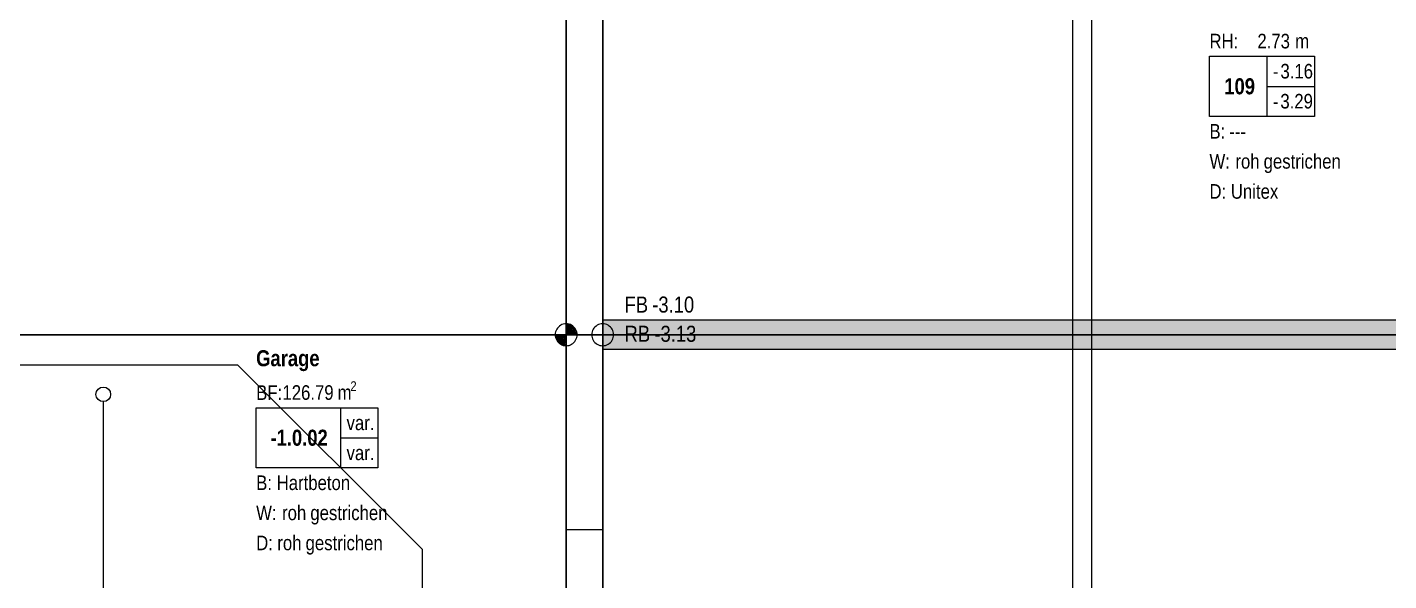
# Model space of a CAD drawing. Extents: x 885 to 2021, y 330 to 1122.
# Drawn here: x 1454.1 to 1640.5, y 655.9 to 731.7 of the extents above; entities that cross this region are included whole.
import ezdxf
from ezdxf.lldxf.tags import DXFTag

# ---------------------------------------------------------------- set-up
doc = ezdxf.new("R2010")
doc.units = 0
doc.layers.get('0').update_dxf_attribs({"lineweight": 18})
for name, color, linetype, lineweight in [('010 Fenster Abbruch', 7, 'Continuous', 25), ('015 Innenwände Abbruch', 7, 'Continuous', 25), ('027 Oberhalb', 7, 'Continuous', 25), ('030 Bodenaufbauten', 7, 'Continuous', 25), ('030 Bodenaufbauten Neu', 7, 'Continuous', 25), ('035 Decken', 7, 'Continuous', 25), ('035 Decken Neu', 7, 'Continuous', 25), ('080 Raum Innen Kontur Neu', 7, 'Continuous', 25), ('080 Raum Innen Neu', 7, 'Continuous', 25), ('080 Raum Innen Text Neu', 7, 'Continuous', 25), ('080 Raum Innen Textrahmen Neu', 7, 'Continuous', 25), ('111 Bemassung Ausführung Koten', 7, 'Continuous', 25), ('320 Sanitär', 7, 'Continuous', 25)]:
    doc.layers.add(name, color=color, linetype=linetype, lineweight=lineweight)
doc.layers.add('S_Regenwasser_Einlage', color=7, linetype='fein_strichliert-A0T8DHYQAL', lineweight=25, true_color=0x0066cc)
doc.layers.add('S_Schmutzwasser_Einlage', color=7, linetype='fein_strichliert-A0T8DHYQAL', lineweight=25, true_color=0xcc6600)
doc.styles.get("Standard").update_dxf_attribs({"font": 'arial.ttf'})
tags = doc.linetypes.add('fein_strichliert-A0T8DHYQAL', pattern=[4, 1, -2, 1]).pattern_tags.tags
tags[8:9] = [DXFTag(74, 4), DXFTag(75, 0), DXFTag(340, '0'), DXFTag(46, 0.0), DXFTag(50, 0.0), DXFTag(44, 0.0), DXFTag(45, 0.0)]
tags[6:7] = [DXFTag(74, 4), DXFTag(75, 0), DXFTag(340, '0'), DXFTag(46, 0.0), DXFTag(50, 0.0), DXFTag(44, 0.0), DXFTag(45, 0.0)]
tags[4:5] = [DXFTag(74, 4), DXFTag(75, 0), DXFTag(340, '0'), DXFTag(46, 0.0), DXFTag(50, 0.0), DXFTag(44, 0.0), DXFTag(45, 0.0)]
tags = doc.linetypes.add('Strich 2_1mm', pattern=[0.003, 0.002, -0.001]).pattern_tags.tags
tags[6:7] = [DXFTag(74, 4), DXFTag(75, 0), DXFTag(340, '0'), DXFTag(46, 1.0), DXFTag(50, 0.0), DXFTag(44, 0.0), DXFTag(45, 0.0)]
tags[4:5] = [DXFTag(74, 4), DXFTag(75, 0), DXFTag(340, '0'), DXFTag(46, 1.0), DXFTag(50, 0.0), DXFTag(44, 0.0), DXFTag(45, 0.0)]
tags = doc.linetypes.add('Strich 3_1mm Kanten', pattern=[0.004, 0.003, -0.001]).pattern_tags.tags
tags[6:7] = [DXFTag(74, 4), DXFTag(75, 0), DXFTag(340, '0'), DXFTag(46, 1.0), DXFTag(50, 0.0), DXFTag(44, 0.0), DXFTag(45, 0.0)]
tags[4:5] = [DXFTag(74, 4), DXFTag(75, 0), DXFTag(340, '0'), DXFTag(46, 1.0), DXFTag(50, 0.0), DXFTag(44, 0.0), DXFTag(45, 0.0)]
tags = doc.linetypes.add('Strichpunkt 3_1_1mm Achsen', pattern=[0.005, 0.003, -0.001, 0, -0.001]).pattern_tags.tags
tags[10:11] = [DXFTag(74, 4), DXFTag(75, 0), DXFTag(340, '0'), DXFTag(46, 1.0), DXFTag(50, 0.0), DXFTag(44, 0.0), DXFTag(45, 0.0)]
tags[8:9] = [DXFTag(74, 4), DXFTag(75, 0), DXFTag(340, '0'), DXFTag(46, 1.0), DXFTag(50, 0.0), DXFTag(44, 0.0), DXFTag(45, 0.0)]
tags[6:7] = [DXFTag(74, 4), DXFTag(75, 0), DXFTag(340, '0'), DXFTag(46, 1.0), DXFTag(50, 0.0), DXFTag(44, 0.0), DXFTag(45, 0.0)]
tags[4:5] = [DXFTag(74, 4), DXFTag(75, 0), DXFTag(340, '0'), DXFTag(46, 1.0), DXFTag(50, 0.0), DXFTag(44, 0.0), DXFTag(45, 0.0)]
tags = doc.linetypes.add('Strichpunkt 6_2_2mm Schnitt', pattern=[0.5, 0.3, -0.1, 0, -0.1]).pattern_tags.tags
tags[10:11] = [DXFTag(74, 4), DXFTag(75, 0), DXFTag(340, '0'), DXFTag(46, 1.0), DXFTag(50, 0.0), DXFTag(44, 0.0), DXFTag(45, 0.0)]
tags[8:9] = [DXFTag(74, 4), DXFTag(75, 0), DXFTag(340, '0'), DXFTag(46, 1.0), DXFTag(50, 0.0), DXFTag(44, 0.0), DXFTag(45, 0.0)]
tags[6:7] = [DXFTag(74, 4), DXFTag(75, 0), DXFTag(340, '0'), DXFTag(46, 1.0), DXFTag(50, 0.0), DXFTag(44, 0.0), DXFTag(45, 0.0)]
tags[4:5] = [DXFTag(74, 4), DXFTag(75, 0), DXFTag(340, '0'), DXFTag(46, 1.0), DXFTag(50, 0.0), DXFTag(44, 0.0), DXFTag(45, 0.0)]
tags = doc.linetypes.add('Unsichtbare Linie', pattern='A,0,[1,5773_032 -1.UG1.shx,S=10,R=0,X=0,Y=0],-10,0', length=10).pattern_tags.tags
tags[14:15] = [DXFTag(74, 4), DXFTag(75, 0), DXFTag(340, '0'), DXFTag(46, 1.0), DXFTag(50, 0.0), DXFTag(44, 0.0), DXFTag(45, 0.0)]
tags[12:13] = [DXFTag(74, 4), DXFTag(75, 0), DXFTag(340, '0'), DXFTag(46, 1.0), DXFTag(50, 0.0), DXFTag(44, 0.0), DXFTag(45, 0.0)]

# ---------------------------------------------------------------- blocks, each defined once
blk = doc.blocks.new('Referenz-A0T8DHYSAL', base_point=(1035.58, 400))
at = {"layer": 'S_Regenwasser_Einlage', "color": 0, "lineweight": -2}
for p, q in [((1390.28, 685.5), (1482.87, 685.5)), ((1482.87, 685.5), (1508.14, 660.24)), ((1508.14, 660.24), (1508.14, 520.56))]:
    blk.add_line(p, q, dxfattribs=at)
at = {"layer": 'S_Schmutzwasser_Einlage', "color": 0, "lineweight": -2}
blk.add_line((1464.48, 680.44), (1464.48, 650.81), dxfattribs=at)
at = {"layer": 'S_Schmutzwasser_Einlage', "color": 0, "linetype": 'fein_strichliert-A0T8DHYQAL', "lineweight": -2, "ltscale": 0.25}
blk.add_circle((1464.48, 681.44), 1, dxfattribs=at)
blk = doc.blocks.new('Referenz-A0T8DHYUAL', base_point=(896.59, 372.19))
at = {"layer": '010 Fenster Abbruch', "color": 0, "linetype": 'Strich 2_1mm', "lineweight": -2, "ltscale": 0.0625}
for p, q in [((1531.48, 662.9), (1527.88, 662.9)), ((1532.88, 662.9), (1531.48, 662.9))]:
    blk.add_line(p, q, dxfattribs=at)
at = {"layer": '010 Fenster Abbruch', "color": 0, "linetype": 'Strich 2_1mm', "lineweight": 13, "ltscale": 0.0169}
blk.add_line((1532.88, 662.9), (1532.88, 643.3), dxfattribs=at)
at = {"layer": '015 Innenwände Abbruch', "color": 0, "linetype": 'Strich 2_1mm', "lineweight": -2, "ltscale": 0.0625}
for p, q in [((1527.88, 742), (1527.88, 662.9)), ((1532.88, 662.9), (1532.88, 742)), ((1531.48, 662.9), (1527.88, 662.9)), ((1532.88, 662.9), (1531.48, 662.9))]:
    blk.add_line(p, q, dxfattribs=at)
at = {"layer": '027 Oberhalb', "color": 0, "linetype": 'Strichpunkt 6_2_2mm Schnitt', "lineweight": 13, "ltscale": 0.0169}
blk.add_line((1597.28, 552.6), (1597.28, 945.81), dxfattribs=at)
at = {"layer": '030 Bodenaufbauten', "color": 0, "linetype": 'Unsichtbare Linie', "lineweight": 13, "ltscale": 0.0169}
for p, q in [((1532.88, 689.6), (1532.88, 849.6)), ((1532.88, 689.6), (1721.15, 689.6)), ((1721.15, 689.6), (1532.88, 689.6)), ((1532.88, 529.6), (1532.88, 689.6))]:
    blk.add_line(p, q, dxfattribs=at)
at = {"layer": '030 Bodenaufbauten Neu', "color": 0, "linetype": 'Unsichtbare Linie', "lineweight": 13, "ltscale": 0.0169}
for p, q in [((1527.88, 832.6), (1527.88, 689.6)), ((1527.88, 689.6), (1422.38, 689.6)), ((1422.38, 689.6), (1527.88, 689.6)), ((1527.88, 689.6), (1527.88, 524.6))]:
    blk.add_line(p, q, dxfattribs=at)
at = {"layer": '035 Decken', "color": 0, "linetype": 'Strichpunkt 3_1_1mm Achsen', "lineweight": 13, "ltscale": 0.002197}
for p, q in [((1527.88, 945.81), (1527.88, 566)), ((1599.88, 566), (1599.88, 945.81))]:
    blk.add_line(p, q, dxfattribs=at)
at = {"layer": '035 Decken', "color": 0, "linetype": 'Continuous', "lineweight": 13, "ltscale": 0.0169}
blk.add_line((1527.88, 524.6), (1527.88, 945.81), dxfattribs=at)
blk.add_line((1527.88, 524.6), (1527.88, 945.81), dxfattribs=at)
at = {"layer": '035 Decken', "color": 0, "linetype": 'Strich 3_1mm Kanten', "lineweight": 13, "ltscale": 0.002197}
for p, q in [((1527.88, 689.6), (1527.88, 854.6)), ((1527.88, 524.6), (1527.88, 689.6))]:
    blk.add_line(p, q, dxfattribs=at)
at = {"layer": '035 Decken', "color": 0, "linetype": 'Strich 3_1mm Kanten', "lineweight": 13, "ltscale": 0.0169}
blk.add_line((1721.15, 689.6), (1527.88, 689.6), dxfattribs=at)
at = {"layer": '035 Decken Neu', "color": 0, "linetype": 'Unsichtbare Linie', "lineweight": 13, "ltscale": 0.002197}
blk.add_line((1527.88, 845.6), (1527.88, 524.6), dxfattribs=at)
blk.add_line((1527.88, 845.6), (1527.88, 524.6), dxfattribs=at)
blk.add_line((1527.88, 845.6), (1527.88, 524.6), dxfattribs=at)
at = {"layer": '035 Decken Neu', "color": 0, "linetype": 'Strich 3_1mm Kanten', "lineweight": 13, "ltscale": 0.002197}
for p, q in [((1527.88, 689.6), (1527.88, 837.6)), ((1527.88, 524.6), (1527.88, 689.6))]:
    blk.add_line(p, q, dxfattribs=at)
at = {"layer": '035 Decken Neu', "color": 0, "linetype": 'Strich 3_1mm Kanten', "lineweight": 13, "ltscale": 0.0169}
blk.add_line((1527.88, 689.6), (1422.38, 689.6), dxfattribs=at)
at = {"layer": '080 Raum Innen Kontur Neu', "color": 0, "linetype": 'Continuous', "lineweight": 13, "ltscale": 0.0169}
for p, q in [((1532.88, 622), (1532.88, 742)), ((1532.88, 742), (1532.88, 622))]:
    blk.add_line(p, q, dxfattribs=at)
at = {"layer": '080 Raum Innen Neu', "color": 0, "linetype": 'Unsichtbare Linie', "lineweight": 13, "ltscale": 0.0169}
for p, q in [((1532.88, 749.6), (1532.88, 629.6)), ((1532.88, 742), (1532.88, 622))]:
    blk.add_line(p, q, dxfattribs=at)
at = {"layer": '080 Raum Innen Textrahmen Neu', "color": 0, "lineweight": 13}
for p, q in [((1615.99, 719.51), (1615.99, 727.75)), ((1615.99, 727.75), (1630.38, 727.75)), ((1623.86, 727.75), (1623.86, 719.51)), ((1630.38, 727.75), (1630.38, 719.51)), ((1623.86, 723.63), (1630.38, 723.63)), ((1630.38, 719.51), (1615.99, 719.51)), ((1485.42, 679.6), (1502.07, 679.6)), ((1485.42, 671.37), (1485.42, 679.6)), ((1496.97, 679.6), (1496.97, 671.37)), ((1502.07, 679.6), (1502.07, 671.37)), ((1496.97, 675.49), (1502.07, 675.49)), ((1502.07, 671.37), (1485.42, 671.37))]:
    blk.add_line(p, q, dxfattribs=at)
at = {"layer": '111 Bemassung Ausführung Koten', "color": 0, "lineweight": 13}
for p, q in [((1527.88, 686.6), (1527.88, 692.6)), ((1532.88, 686.6), (1532.88, 692.6)), ((1524.88, 689.6), (1530.88, 689.6)), ((1529.88, 689.6), (1535.88, 689.6))]:
    blk.add_line(p, q, dxfattribs=at)
at = {"layer": '111 Bemassung Ausführung Koten', "color": 0, "linetype": 'Continuous', "lineweight": 13, "ltscale": 0.0169}
for p, q in [((1526.43, 689.99), (1526.39, 689.8)), ((1526.49, 690.18), (1526.43, 689.99)), ((1526.58, 690.35), (1526.49, 690.18)), ((1526.69, 690.52), (1526.58, 690.35)), ((1526.82, 690.66), (1526.69, 690.52)), ((1526.97, 690.79), (1526.82, 690.66)), ((1527.13, 690.9), (1526.97, 690.79)), ((1527.3, 690.99), (1527.13, 690.9)), ((1527.49, 691.05), (1527.3, 690.99)), ((1527.68, 691.09), (1527.49, 691.05)), ((1527.88, 691.1), (1527.68, 691.09)), ((1528.07, 691.09), (1527.88, 691.1)), ((1528.27, 691.05), (1528.07, 691.09)), ((1528.45, 690.99), (1528.27, 691.05)), ((1528.63, 690.9), (1528.45, 690.99)), ((1528.79, 690.79), (1528.63, 690.9)), ((1528.94, 690.66), (1528.79, 690.79)), ((1529.07, 690.52), (1528.94, 690.66)), ((1529.18, 690.35), (1529.07, 690.52)), ((1529.26, 690.18), (1529.18, 690.35)), ((1529.33, 689.99), (1529.26, 690.18)), ((1529.37, 689.8), (1529.33, 689.99)), ((1531.43, 689.99), (1531.39, 689.8)), ((1531.49, 690.18), (1531.43, 689.99)), ((1531.58, 690.35), (1531.49, 690.18)), ((1531.69, 690.52), (1531.58, 690.35)), ((1531.82, 690.66), (1531.69, 690.52)), ((1531.97, 690.79), (1531.82, 690.66)), ((1532.13, 690.9), (1531.97, 690.79)), ((1532.3, 690.99), (1532.13, 690.9)), ((1532.49, 691.05), (1532.3, 690.99)), ((1532.68, 691.09), (1532.49, 691.05)), ((1532.88, 691.1), (1532.68, 691.09)), ((1533.07, 691.09), (1532.88, 691.1)), ((1533.27, 691.05), (1533.07, 691.09)), ((1533.45, 690.99), (1533.27, 691.05)), ((1533.63, 690.9), (1533.45, 690.99)), ((1533.79, 690.79), (1533.63, 690.9)), ((1533.94, 690.66), (1533.79, 690.79)), ((1534.07, 690.52), (1533.94, 690.66)), ((1534.18, 690.35), (1534.07, 690.52)), ((1534.26, 690.18), (1534.18, 690.35)), ((1534.33, 689.99), (1534.26, 690.18)), ((1534.37, 689.8), (1534.33, 689.99)), ((1526.39, 689.8), (1526.38, 689.6)), ((1526.38, 689.6), (1526.39, 689.41)), ((1526.39, 689.41), (1526.43, 689.21)), ((1526.43, 689.21), (1526.49, 689.03)), ((1526.49, 689.03), (1526.58, 688.85)), ((1526.58, 688.85), (1526.69, 688.69)), ((1526.69, 688.69), (1526.82, 688.54)), ((1526.82, 688.54), (1526.97, 688.41)), ((1526.97, 688.41), (1527.13, 688.3)), ((1527.13, 688.3), (1527.3, 688.22)), ((1527.3, 688.22), (1527.49, 688.15)), ((1527.49, 688.15), (1527.68, 688.12)), ((1528.07, 688.12), (1528.27, 688.15)), ((1528.27, 688.15), (1528.45, 688.22)), ((1528.45, 688.22), (1528.63, 688.3)), ((1528.63, 688.3), (1528.79, 688.41)), ((1528.79, 688.41), (1528.94, 688.54)), ((1528.94, 688.54), (1529.07, 688.69)), ((1529.07, 688.69), (1529.18, 688.85)), ((1529.18, 688.85), (1529.26, 689.03)), ((1529.26, 689.03), (1529.33, 689.21)), ((1529.33, 689.21), (1529.37, 689.41)), ((1529.38, 689.6), (1529.37, 689.8)), ((1529.37, 689.41), (1529.38, 689.6)), ((1531.39, 689.8), (1531.38, 689.6)), ((1531.38, 689.6), (1531.39, 689.41)), ((1531.39, 689.41), (1531.43, 689.21)), ((1531.43, 689.21), (1531.49, 689.03)), ((1531.49, 689.03), (1531.58, 688.85)), ((1531.58, 688.85), (1531.69, 688.69)), ((1531.69, 688.69), (1531.82, 688.54)), ((1531.82, 688.54), (1531.97, 688.41)), ((1531.97, 688.41), (1532.13, 688.3)), ((1532.13, 688.3), (1532.3, 688.22)), ((1532.3, 688.22), (1532.49, 688.15)), ((1532.49, 688.15), (1532.68, 688.12)), ((1533.07, 688.12), (1533.27, 688.15)), ((1533.27, 688.15), (1533.45, 688.22)), ((1533.45, 688.22), (1533.63, 688.3)), ((1533.63, 688.3), (1533.79, 688.41)), ((1533.79, 688.41), (1533.94, 688.54)), ((1533.94, 688.54), (1534.07, 688.69)), ((1534.07, 688.69), (1534.18, 688.85)), ((1534.18, 688.85), (1534.26, 689.03)), ((1534.26, 689.03), (1534.33, 689.21)), ((1534.33, 689.21), (1534.37, 689.41)), ((1534.38, 689.6), (1534.37, 689.8)), ((1534.37, 689.41), (1534.38, 689.6)), ((1527.68, 688.12), (1527.88, 688.1)), ((1527.88, 688.1), (1528.07, 688.12)), ((1532.68, 688.12), (1532.88, 688.1)), ((1532.88, 688.1), (1533.07, 688.12))]:
    blk.add_line(p, q, dxfattribs=at)
at = {"layer": '111 Bemassung Ausführung Koten', "color": 0, "linetype": 'Continuous', "lineweight": 0, "ltscale": 0.0169}
for points in [[(1527.88, 689.6), (1528.45, 689.6), (1527.88, 691.1)], [(1528.45, 690.99), (1527.92, 690.99), (1527.88, 691.1)], [(1528.45, 689.6), (1528.45, 690.99), (1527.92, 690.99)], [(1528.45, 689.6), (1528.94, 689.6), (1528.45, 690.99)], [(1528.94, 690.66), (1528.57, 690.66), (1528.45, 690.99)], [(1528.94, 689.6), (1528.94, 690.66), (1528.57, 690.66)], [(1528.94, 689.6), (1529.26, 689.6), (1528.94, 690.66)], [(1529.26, 690.18), (1529.09, 690.18), (1528.94, 690.66)], [(1529.26, 689.6), (1529.26, 690.18), (1529.09, 690.18)], [(1529.26, 689.6), (1529.38, 689.6), (1529.26, 690.18)], [(1526.49, 689.03), (1526.49, 689.6), (1526.38, 689.6)], [(1526.67, 689.03), (1526.49, 689.03), (1526.49, 689.6)], [(1526.82, 688.54), (1526.82, 689.6), (1526.49, 689.6)], [(1526.82, 688.54), (1526.67, 689.03), (1526.49, 689.03)], [(1527.19, 688.54), (1526.82, 688.54), (1526.82, 689.6)], [(1527.3, 688.22), (1527.3, 689.6), (1526.82, 689.6)], [(1527.3, 688.22), (1527.19, 688.54), (1526.82, 688.54)], [(1527.83, 688.22), (1527.3, 688.22), (1527.3, 689.6)], [(1527.88, 688.1), (1527.88, 689.6), (1527.3, 689.6)], [(1527.88, 688.1), (1527.83, 688.22), (1527.3, 688.22)]]:
    blk.add_solid(points, dxfattribs=at)
at = {"layer": '320 Sanitär', "color": 0, "lineweight": 13}
for p, q in [((1721.15, 691.6), (1532.88, 691.6)), ((1532.88, 691.6), (1532.88, 687.6)), ((1721.15, 687.6), (1532.88, 687.6))]:
    blk.add_line(p, q, dxfattribs=at)
at = {"layer": '320 Sanitär', "color": 0, "linetype": 'Continuous', "lineweight": 0, "ltscale": 0.0169}
for points in [[(1721.15, 688.38), (1532.88, 688.38), (1532.88, 691.6)], [(1721.15, 688.38), (1532.88, 691.6), (1721.15, 690.04)], [(1721.15, 691.6), (1532.88, 691.6), (1721.15, 690.04)], [(1532.88, 687.6), (1721.15, 687.98), (1721.15, 688.38)], [(1532.88, 687.6), (1721.15, 688.38), (1532.88, 688.38)], [(1532.88, 687.6), (1721.15, 687.6), (1721.15, 687.98)]]:
    blk.add_solid(points, dxfattribs=at)
at = {"layer": '080 Raum Innen Text Neu', "color": 0, "linetype": 'Continuous', "lineweight": 13, "ltscale": 0.002197, "attachment_point": 1}
for s, insert, char_height in [('{\\fArial Narrow;RH:}', (1615.99, 730.83), 2), ('{\\fArial Narrow;2.73}', (1622.55, 730.83), 2), ('{\\fArial Narrow;m}', (1627.73, 730.83), 2), ('{\\fArial Narrow;-}', (1624.69, 726.69), 2), ('{\\fArial Narrow;3.16}', (1625.71, 726.71), 2), ('{\\fArial Narrow|b1|i0;109}', (1618.02, 724.74), 2.2), ('{\\fArial Narrow;3.29}', (1625.7, 722.6), 2), ('{\\fArial Narrow;-}', (1624.69, 722.57), 2), ('{\\fArial Narrow;B:}', (1615.99, 718.47), 2), ('{\\fArial Narrow;---}', (1618.7, 718.47), 2), ('{\\fArial Narrow;W:}', (1615.99, 714.36), 2), ('{\\fArial Narrow;roh}', (1619.54, 714.36), 2), ('{\\fArial Narrow;gestrichen}', (1623.41, 714.36), 2), ('{\\fArial Narrow;D:}', (1615.99, 710.24), 2), ('{\\fArial Narrow;Unitex}', (1618.92, 710.24), 2), ('{\\fArial Narrow|b1|i0;Garage}', (1485.42, 687.49), 2.2), ('{\\fArial Narrow;BF:}', (1485.42, 682.68), 2), ('{\\fArial Narrow;126.79}', (1489.02, 682.69), 2), ('{\\fArial Narrow;2}', (1498.33, 683.23), 1.32), ('{\\fArial Narrow;m}', (1496.57, 682.69), 2), ('{\\fArial Narrow;var.}', (1497.8, 678.54), 2), ('{\\fArial Narrow|b1|i0;-1.0.02}', (1487.38, 676.6), 2.2), ('{\\fArial Narrow;var.}', (1497.8, 674.43), 2), ('{\\fArial Narrow;B:}', (1485.42, 670.33), 2), ('{\\fArial Narrow;Hartbeton}', (1488.23, 670.33), 2), ('{\\fArial Narrow;W:}', (1485.42, 666.21), 2), ('{\\fArial Narrow;roh}', (1488.97, 666.21), 2), ('{\\fArial Narrow;gestrichen}', (1492.84, 666.21), 2), ('{\\fArial Narrow;D:}', (1485.42, 662.09), 2), ('{\\fArial Narrow;roh}', (1488.32, 662.09), 2), ('{\\fArial Narrow;gestrichen}', (1492.19, 662.09), 2)]:
    blk.add_mtext(s, dxfattribs=dict(at, insert=insert, char_height=char_height))
at = {"layer": '111 Bemassung Ausführung Koten', "color": 0, "linetype": 'Continuous', "lineweight": 13, "ltscale": 0.002197, "char_height": 2.2, "attachment_point": 1}
for s, insert in [('{\\fArial Narrow;FB}', (1535.88, 694.84)), ('{\\fArial Narrow;-3.10}', (1539.67, 694.84)), ('{\\fArial Narrow;RB}', (1535.88, 690.84)), ('{\\fArial Narrow;-3.13}', (1539.96, 690.84))]:
    blk.add_mtext(s, dxfattribs=dict(at, insert=insert))

msp = doc.modelspace()

# ---------------------------------------------------------------- block references
at = {"color": 8, "lineweight": 25, "ltscale": 0.25, "true_color": 0x808080}
for name, p in [('Referenz-A0T8DHYUAL', (896.59, 372.19)), ('Referenz-A0T8DHYSAL', (1035.58, 400))]:
    msp.add_blockref(name, p, dxfattribs=at)

doc.saveas('drawing.dxf')
